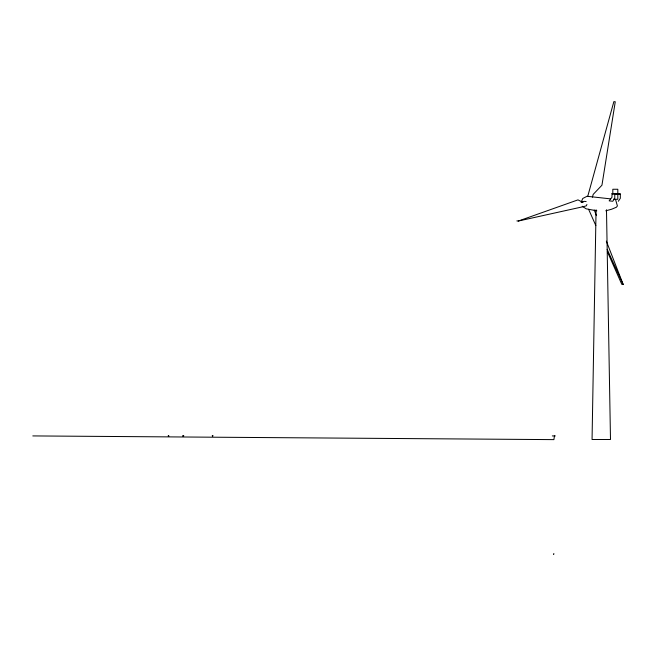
<?xml version="1.0" encoding="UTF-8"?>
<svg xmlns="http://www.w3.org/2000/svg" width="656" height="656" viewBox="0 0 656 656"><rect width="100%" height="100%" fill="white"/><g stroke="black" fill="none" stroke-linecap="round" stroke-linejoin="round"><path stroke-width="0.98" d="M596.066 209.772L592.056 439.504L610.49 439.504L606.488 209.772M553.541 554.058L554.008 553.844L553.631 554.205M212.478 435.666C213.339 436.568 211.822 435.805 212.79 435.732M554.451 435.92L553.894 439.627L32.8 435.92M183.327 435.814L183.491 435.543M183.45 436.265L183.237 436.019M183.254 435.707L183.155 435.953M183.713 436.019L183.213 436.068M587.719 196.423L613.868 101.631L615.262 101.778L601.946 185.205L593.229 194.356L592.393 197.177M581.511 201.449L582.741 198.497L587.005 196.283L610.629 198.875M168.305 435.961L168.789 435.904M168.69 436.06L168.19 435.937L168.789 436.06M586.923 204.475L586.333 205.828L583.192 206.697L518.273 221.047L516.879 220.9M212.29 435.846L212.765 435.822M618.329 201.269L620.322 198.284L620.322 193.987L611.982 193.676L611.982 197.267L609.153 200.867L612.77 201.269L614.77 198.284L614.77 193.987L611.982 193.676M212.757 436.019L212.282 435.912M518.273 221.047L577.969 199.875L583.012 202.433L581.052 202.212M581.839 201.999L584.201 201.351L586.152 201.564M605.759 210.814L611.646 209.231L616.402 207.23L617.411 205.943L615.517 199.416L613.565 199.203M614.77 193.987L620.322 193.987M613.819 199.293L617.813 199.293L617.813 189.256L612.819 189.256L612.819 194.274M183.073 435.814L183.705 435.814L183.36 435.543M552.311 435.92L555.345 435.92M614.754 193.676L617.55 193.987M606.333 241.088L623.2 284.515L621.806 284.36L607.374 251.691M596.796 210.814L586.169 208.829L582.225 206.255M183.459 436.297L183.106 436.019L183.664 435.887M588.596 209.264L595.828 225.566M607.169 249.337L623.2 284.515M594.229 209.936L596.427 215.603"/></g></svg>
